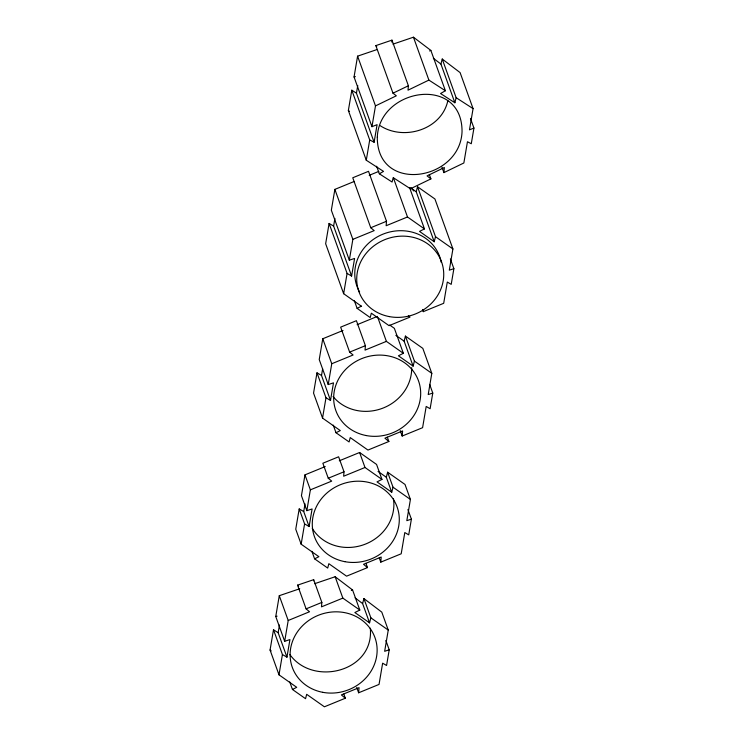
<?xml version="1.0" encoding="UTF-8"?>
<svg xmlns="http://www.w3.org/2000/svg" width="744" height="744" viewBox="0 0 744 744"><rect width="100%" height="100%" fill="white"/><g stroke="black" fill="none" stroke-linecap="round" stroke-linejoin="round"><path stroke-width="1.12" d="M313.577 580.794L313.67 579.678L297.553 585.147L306.091 608.862L309.532 611.754L288.207 620.487L284.673 641.3L289.937 639.589L286.952 657.175L282.432 654.534L273.504 629.74L278.154 632.726L286.952 657.175M391.818 42.092L391.967 40.139L375.85 45.607L392.99 93.195L396.329 95.818L375.488 105.89L371.954 126.703L377.096 124.657L374.111 142.243L369.712 139.937L351.81 90.201L356.45 93.177L374.111 142.243M313.67 579.678L321.854 602.408L321.492 606.853L342.844 598.111L359.808 610.052L354.86 612.526L369.563 622.868L370.865 617.836L363.928 598.585L362.616 603.579L369.563 622.868M309.113 526.547L303.719 511.556L299.2 508.915L304.594 523.897L309.113 526.547L312.099 508.961L306.835 510.663L310.369 489.85L331.694 481.117L328.253 478.234L322.859 463.242L338.613 456.788L344.016 471.78L343.654 476.225L364.997 467.483L381.96 479.424L377.022 481.889L391.725 492.24L393.027 487.208L387.624 472.217L405.015 484.456L410.418 499.447L406.819 520.661L411.386 519.173L407.917 509.538M330.503 400.439L321.51 375.46L316.991 372.809L325.984 397.789L330.503 400.439L333.489 382.853L328.225 384.555L331.759 363.742L353.084 355.009L349.643 352.126L340.65 327.146L356.413 320.692L365.406 345.672L365.044 350.117L386.396 341.375L403.36 353.316L398.412 355.781L413.115 366.132L414.417 361.1L405.424 336.111L422.815 348.359L431.808 373.339L428.209 394.553L432.776 393.074L429.651 384.378M351.605 276.052L333.619 226.083L329.099 223.433L347.085 273.401L351.605 276.052L354.59 258.456L349.327 260.168L352.861 239.354L374.186 230.621L370.745 227.738L352.758 177.77L368.522 171.315L386.508 221.284L386.145 225.73L407.498 216.978L424.461 228.92L419.514 231.393L434.217 241.744L435.519 236.704L417.524 186.744L434.924 198.983L452.91 248.952L449.311 270.165L453.877 268.677L450.362 258.903M385.866 640.463L389.224 649.81L386.564 665.489L382.639 663.183L379.04 684.424L358.627 692.785L359.054 687.661L341.366 694.905L345.328 698.235L324.403 706.8L306.677 694.319L305.542 698.69L292.448 689.465L289.732 681.923M411.386 519.173L408.726 534.852L404.801 532.555L401.193 553.796L380.788 562.148L381.207 557.033L363.528 564.278L367.49 567.598L346.565 576.172L328.839 563.692L327.704 568.063L314.6 558.837L311.903 551.341M432.776 393.074L430.116 408.744L426.191 406.447L422.592 427.688L402.178 436.04L402.606 430.925L384.918 438.17L388.88 441.49L367.954 450.064L350.229 437.584L349.103 441.955L336 432.729L333.256 425.131M453.877 268.677L451.217 284.357L447.293 282.06L443.694 303.301L423.28 311.652L423.457 309.606M391.967 40.139L408.391 85.755L408.019 90.173L428.888 80.092L445.396 90.749L440.56 93.53L454.863 102.765L456.146 97.706L442.234 59.036L440.922 64.04L454.863 102.765M470.459 118.398L473.937 128.07L471.278 143.75L467.455 141.741L463.856 162.983L443.908 172.617L444.335 167.53L427.056 175.882L430.906 178.895L410.456 188.781L393.204 177.639L392.088 182.029L379.338 173.798L376.613 166.228M329.099 223.433L325.649 243.734L343.644 293.703L361.593 306.342M354.06 181.527L334.874 189.385L331.34 210.199L349.327 260.168M379.338 173.798L383.532 171.39L366.271 160.23L348.359 110.493L351.81 90.201M371.954 126.703L354.051 76.967L357.585 56.153L376.659 49.681M333.619 226.083L334.921 218.392M356.45 93.177L357.752 85.486M316.991 372.809L313.55 393.111L322.543 418.091L340.287 430.581L336 432.729M343.021 330.466L322.766 338.762L319.232 359.575L328.225 384.555M292.448 689.465L296.735 687.326L278.991 674.827L270.063 650.033L273.504 629.74M284.673 641.3L275.754 616.506L279.279 595.693L299.72 588.755M321.51 375.46L322.636 368.857M278.154 632.726L279.456 625.025M299.2 508.915L295.749 529.207L301.153 544.199L318.897 556.689L314.6 558.837M325.23 466.572L304.975 474.867L301.441 495.681L306.835 510.663M303.719 511.556L305.021 503.865M278.991 674.827L282.432 654.534M301.153 544.199L304.594 523.897M322.543 418.091L325.984 397.789M343.644 293.703L347.085 273.401M366.271 160.23L369.712 139.937M442.234 59.036L460.099 72.596L473.072 108.633L469.473 129.847L473.937 128.07M363.928 598.585L381.793 612.135L388.256 630.084L384.657 651.298L389.224 649.81M447.851 100.645C441.62 129.726 403.75 141.174 380.091 125.624M434.217 241.744L416.231 191.775L417.524 186.744M413.115 366.132L404.122 341.152L405.424 336.111M391.725 492.24L386.322 477.248L387.624 472.217M354.358 300.734L357.101 308.342L361.389 306.193M392.99 93.195L408.391 85.755M429.604 50.964L430.869 50.425L445.396 90.749M351.308 590.504L352.572 589.964L359.808 610.052M369.219 175.324L378.826 171.39M370.745 227.738L386.508 221.284M357.111 324.7L377.403 316.386M349.643 352.126L365.406 345.672M339.32 460.796L359.603 452.492L376.566 464.433L381.96 479.424M328.253 478.234L344.016 471.78M306.091 608.862L321.854 602.408M392.981 44.147L413.45 37.2L430.869 50.425M314.675 583.687L335.144 576.74L352.572 589.964M354.051 76.967L355.399 76.623M275.754 616.506L277.094 616.162M456.146 97.706L473.072 108.633M410.716 187.897L416.231 191.775M435.519 236.704L452.91 248.952M389.651 325.016L394.357 328.327L403.36 353.316M395.854 335.33L404.122 341.152M357.101 308.342L370.196 317.567L371.33 313.196L389.056 325.667L409.981 317.102L408.4 315.772M414.417 361.1L431.808 373.339M378.054 471.426L386.322 477.248M393.027 487.208L410.418 499.447M370.865 617.836L388.256 630.084M433.371 58.311L440.922 64.04M348.359 110.493L349.503 111.358M355.065 597.86L362.616 603.579M270.063 650.033L271.207 650.898M375.85 45.607L376.734 46.388M297.553 585.147L298.66 586.133M289.89 654.599C313.122 686.935 374.437 671.665 370.307 628.215M413.45 37.2L428.888 80.092M441.973 167.251L443.908 172.617M429.334 174.542L430.906 178.895M409.6 187.646L424.461 228.92M357.585 56.153L375.488 105.89M393.418 177.881L407.498 216.978M422.499 309.485L423.28 311.652M334.874 189.385L352.861 239.354M377.794 317.474L386.396 341.375M400.226 430.609L402.178 436.04M387.317 437.147L388.88 441.49M322.766 338.762L331.759 363.742M359.603 452.492L364.997 467.483M379.245 557.87L380.788 562.148M365.946 563.32L367.49 567.598M304.975 474.867L310.369 489.85M335.144 576.74L342.844 598.111M356.711 687.447L358.627 692.785M343.802 694.013L345.328 698.235M279.279 595.693L288.207 620.487M359.622 291.992A43.924 40.185 -19.8 0 1 384.481 233.579A43.924 40.185 -19.8 0 1 441.173 262.251M410.948 187.916A43.924 40.185 -19.8 0 1 413.757 190.994M411.683 367.657A43.924 40.185 -19.8 0 1 382.091 408.437A43.924 40.185 -19.8 0 1 333.07 396.543M393.446 498.75A43.924 40.185 -19.8 0 1 364.197 544.571A43.924 40.185 -19.8 0 1 312.257 528.389M377.292 137.203C377.003 194.082 460.099 180.932 462.043 131.669C462.34 74.791 379.235 87.941 377.292 137.203M389.335 316.609A43.924 40.185 -19.8 0 0 442.159 263.711A43.924 40.185 -19.8 0 0 369.201 249.965A43.924 40.185 -19.8 0 0 389.335 316.609M366.271 435.566A43.924 40.185 -19.8 0 0 419.104 382.658A43.924 40.185 -19.8 0 0 346.146 368.922A43.924 40.185 -19.8 0 0 366.271 435.566M344.881 561.674A43.924 40.185 -19.8 0 0 397.714 508.766A43.924 40.185 -19.8 0 0 324.756 495.03A43.924 40.185 -19.8 0 0 344.881 561.674M322.719 692.311A43.924 40.185 -19.8 0 0 375.553 639.403A43.924 40.185 -19.8 0 0 302.594 625.658A43.924 40.185 -19.8 0 0 322.719 692.311"/></g></svg>
